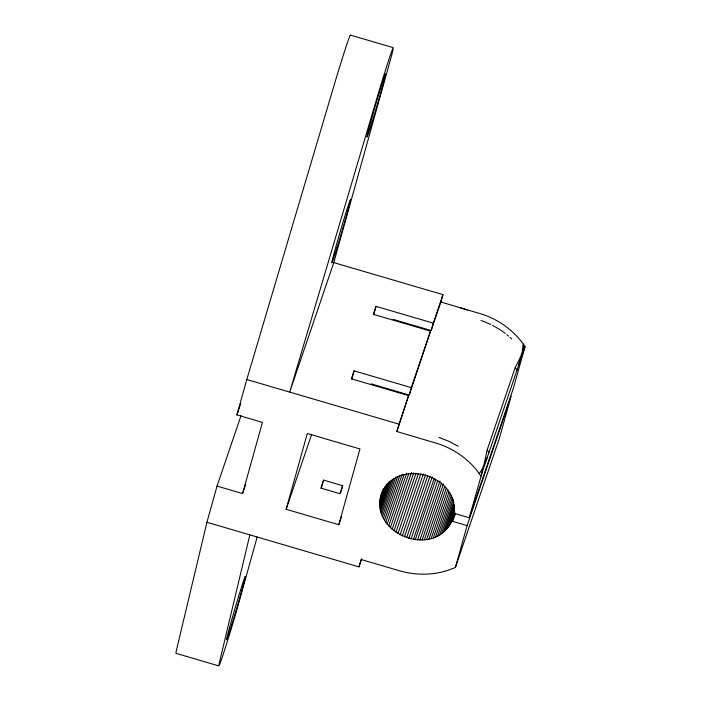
<?xml version="1.0" encoding="UTF-8"?>
<svg xmlns="http://www.w3.org/2000/svg" width="701" height="701" viewBox="0 0 701 701"><rect width="100%" height="100%" fill="white"/><g stroke="black" fill="none" stroke-linecap="round" stroke-linejoin="round"><path stroke-width="1.05" d="M241.021 415.649L217.038 486.091L206.935 522.28L359.008 566.899L361.076 559.503L399.219 570.693C417.577 576.073 437.95 575.372 455.448 567.346L499.533 437.853L511.169 396.153L467.085 525.654L451.821 521.115C432.727 561.606 362.706 530.245 383.421 488.851M380.95 496.098C393.305 456.614 458.91 473.49 454.003 513.307L469.302 517.741L481.885 473.271L482.332 469.206L484.338 463.326L487.169 449.884L515.226 367.482L520.405 357.37L522.411 351.481L523.332 344.051L520.852 340.791A76.759 67.138 18.8 0 0 508.996 328.9L505.605 326.28A76.488 66.902 18.8 0 0 498.42 321.575A75.673 66.192 18.8 0 0 482.989 314.477L440.894 302.026L431.185 330.539L393.051 319.349M481.885 473.271L518.766 364.941L520.405 357.37M206.935 522.28L177.02 647.803A61.697 1.463 -73.6 0 0 176.082 653.358L218.992 665.95M249.836 534.872L219.93 660.395A61.697 1.463 -73.6 0 0 235.457 614.777L257.197 536.905M217.038 486.091L242.555 493.574L262.437 422.379L236.912 414.896L246.796 379.513L333.816 86.223A61.697 1.463 -73.6 0 1 350.386 35.488M333.781 262.603L392.245 53.197A61.697 1.463 -73.6 0 0 376.717 98.815L289.697 392.096L333.781 262.603L442.962 294.63L440.894 302.026M286.157 509.276L307.301 433.507L359.946 448.955L338.793 524.716L286.157 509.276L311.542 434.681M321.242 488.492L323.582 480.115L342.649 485.714L340.607 493.022M351.753 379.223L354.084 370.847L411.294 387.635L430.537 331.126L373.326 314.337L376.043 306.355L433.253 323.143L442.962 294.63M373.703 314.731L376.043 306.355M480.939 476.049L476.768 470.292A76.759 67.138 18.8 0 0 464.912 458.393L461.521 455.781A76.488 66.902 18.8 0 0 454.336 451.076A75.673 66.192 18.8 0 0 438.905 443.978L396.81 431.518L408.578 395.618L351.367 378.829L354.084 370.847M408.578 395.618L396.81 431.518M371.092 383.841L409.235 395.031L411.294 387.635M430.537 331.126L409.235 395.031M431.185 330.539L433.253 323.143M455.448 567.346L467.085 525.654M518.766 364.941L523.472 351.105L523.332 344.051L525.023 346.548L513.386 388.24L469.302 517.741M523.472 351.105L525.023 346.548M236.912 414.896L240.793 403.496M242.555 493.574L245.727 484.251M323.582 480.115L320.865 488.098L339.932 493.697L342.649 485.714M338.793 524.716L341.615 516.427M383.07 490.735L383.78 488.658M380.117 500.304L384.709 486.836M379.977 501.811L384.919 487.309M379.916 503.861L386.269 485.215M386.453 485.627L387.154 483.559M359.008 566.899L361.786 558.75M380.003 505.973L387.758 483.182M380.214 507.98L389.029 482.078M380.564 510.021L390.439 481.009M381.064 512.08L391.999 479.966M381.712 514.14L393.708 478.923M382.518 516.208L395.916 476.838M383.473 518.249L397.581 476.811M384.577 520.256L399.736 475.716M385.822 522.227L402.041 474.568M387.206 524.129L404.135 474.402M388.731 525.96L406.711 473.122M390.369 527.713L408.709 473.841M392.122 529.36L411.522 472.386M393.971 530.911L413.721 472.895M395.916 532.348L416.017 473.298M397.931 533.671L418.392 473.578M400.061 534.889L420.872 473.771M402.225 535.976L423.386 473.815M404.416 536.922L425.577 474.761M406.633 537.728L427.794 475.576M408.841 538.412L430.002 476.251M411.066 538.964L432.228 476.811M413.424 539.428L434.234 478.301M415.255 539.682L435.707 479.598M417.577 539.893L437.678 480.842M419.917 539.972L440.018 480.921M422.16 539.928L441.56 482.945M424.42 539.752L443.47 483.813M426.69 539.446L444.679 486.617M428.951 539.008L446.23 488.247M431.203 538.421L447.773 489.727M433.411 537.702L448.929 492.12M435.558 536.843L450.375 493.329M437.643 535.844L451.4 495.441M439.658 534.714L452.355 497.421M441.569 533.47L453.205 499.278M443.374 532.094L453.6 502.047M445.03 530.639L453.854 504.738M446.546 529.106L454.66 505.281M447.939 527.485L454.642 507.804M449.201 525.803L454.493 510.258M450.314 524.059L454.704 511.239M451.295 522.263L454.642 512.825M452.758 521.448L455.58 513.158M484.338 463.326L487.204 457.648M479.247 473.543L482.332 469.206M350.281 35.05L393.182 47.642M246.796 379.513L398.878 424.123M438.922 437.424L448.701 441.218L458.103 446.248M480.974 320.357L490.7 324.397M492.601 325.352L499.979 329.663A74.656 65.289 18.8 0 1 505.211 333.378M506.884 334.692L508.523 336.051M510.118 337.453L511.66 338.89M515.226 367.482L517.005 370.093M487.169 449.884L488.956 452.504M522.411 351.481L523.025 352.428M459.961 307.616A80.799 70.67 18.8 0 1 467.181 310.07M372.1 122.018A32.991 0.78 -73.6 0 0 385.55 73.859A32.991 0.78 -73.6 0 0 371.092 120.651A32.991 0.78 -73.6 0 0 372.1 122.018M337.023 247.663A32.991 0.78 -73.6 0 0 350.465 199.505A32.991 0.78 -73.6 0 0 336.016 246.296A32.991 0.78 -73.6 0 0 337.023 247.663M231.786 624.582A32.991 0.78 -73.6 0 0 245.236 576.424A32.991 0.78 -73.6 0 0 230.778 623.215A32.991 0.78 -73.6 0 0 231.786 624.582"/></g></svg>
